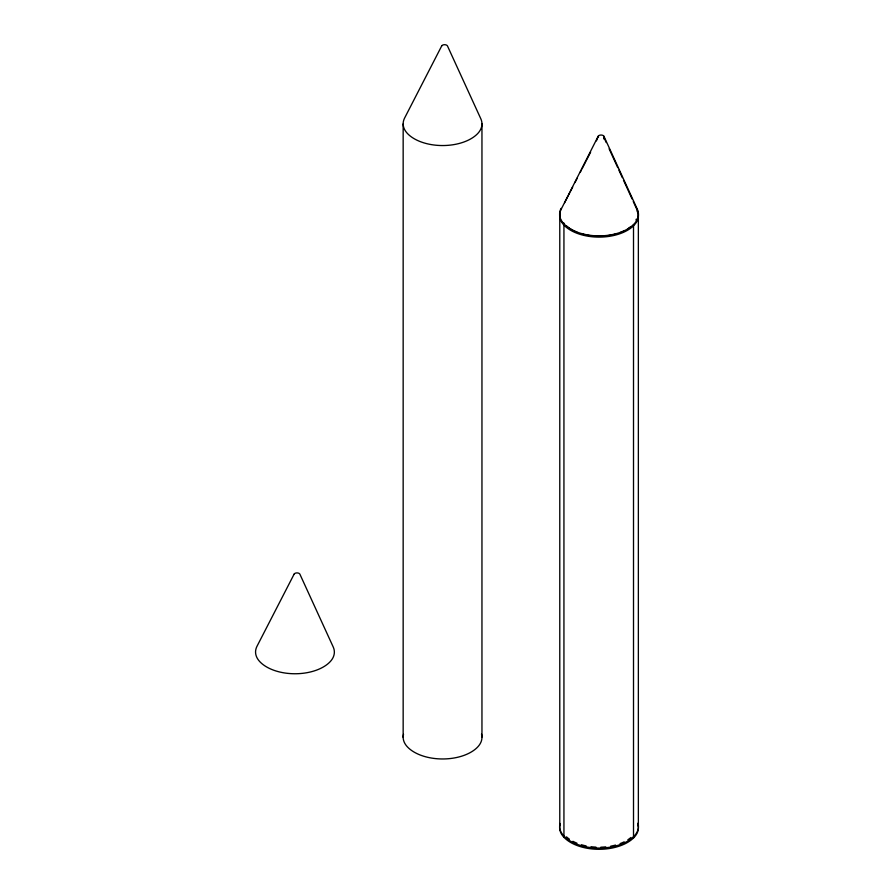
<?xml version="1.0" encoding="UTF-8"?>
<svg xmlns="http://www.w3.org/2000/svg" width="894" height="894" viewBox="0 0 894 894"><rect width="100%" height="100%" fill="white"/><g stroke="black" fill="none" stroke-linecap="round" stroke-linejoin="round"><path stroke-width="1.34" d="M559.778 212.258L559.778 825.676M596.432 140.883L598.175 136.279A3.006 1.732 0 0 1 601.092 135.039A3.006 1.732 0 0 1 603.953 136.324L637.254 209.062L637.254 211.8M638.361 826.402L638.361 212.973M561.074 209.453L598.175 136.279M564.55 202.849L568.036 196.088M568.618 194.959L569.769 192.702M570.35 191.584L572.674 187.07M574.987 182.566L577.3 178.062M580.206 172.43L581.368 170.173M581.938 169.044L585.995 161.166M586.576 160.037L590.632 152.148M603.964 137.553L606.255 142.571M609.127 148.84L617.743 167.647M618.883 170.151L622.336 177.682M623.476 180.186L632.092 198.993M633.243 201.508L636.684 209.028M637.254 209.062A35.056 20.238 0 0 1 633.511 224.562L633.511 837.98A40.051 23.121 0 0 1 598.377 849.3A40.051 23.121 0 0 1 563.935 837.287A35.056 20.238 0 0 1 559.979 824.681M603.953 136.324L603.953 139.062M561.074 208.38A35.056 20.238 0 0 0 563.935 223.869L563.935 837.287M481.955 123.651L481.955 737.069M403.16 123.931L403.16 737.36M403.518 734.354A35.056 20.238 0 0 0 407.474 746.948A40.051 23.121 0 0 0 441.915 758.961A40.051 23.121 0 0 0 477.05 747.652A35.056 20.238 0 0 0 481.508 734.075M564.505 223.846A33.559 19.377 0 0 1 563.835 222.986M630.907 837.499A38.554 22.261 0 0 1 627.845 839.768M624.202 841.824A38.554 22.261 0 0 1 620.078 843.612M615.541 845.076A38.554 22.261 0 0 1 610.736 846.16M605.797 846.864A38.554 22.261 0 0 1 600.835 847.188M595.963 847.132A38.554 22.261 0 0 1 591.035 846.719M586.129 845.914A38.554 22.261 0 0 1 581.391 844.729M576.954 843.187A38.554 22.261 0 0 1 572.931 841.31M569.422 839.187A38.554 22.261 0 0 1 566.494 836.851M630.907 226.528A38.554 22.261 0 0 1 627.845 228.797M624.202 230.864A38.554 22.261 0 0 1 620.078 232.652M615.541 234.105A38.554 22.261 0 0 1 581.391 233.77M576.954 232.216A38.554 22.261 0 0 1 566.494 225.891M636.327 219.097A33.559 19.377 0 0 1 635.969 220.047M561.074 209.609A35.056 20.238 0 0 0 563.935 225.087A40.051 23.121 0 0 0 598.377 237.111A40.051 23.121 0 0 0 633.511 225.791A35.056 20.238 0 0 0 637.266 210.28M598.175 137.497A3.006 1.732 0 0 1 598.578 137.005M559.979 823.463A35.056 20.238 0 0 0 563.935 836.058A40.051 23.121 0 0 0 598.377 848.071A40.051 23.121 0 0 0 633.511 836.75A35.056 20.238 0 0 0 637.97 823.184M633.511 224.562A40.051 23.121 0 0 1 598.377 235.882A40.051 23.121 0 0 1 563.935 223.869M637.97 824.402A35.056 20.238 0 0 1 633.511 837.98M441.703 45.94L404.613 118.042A35.056 20.238 0 0 0 407.474 133.53A40.051 23.121 0 0 0 441.915 145.543A40.051 23.121 0 0 0 477.05 134.223A35.056 20.238 0 0 0 480.793 118.723L447.492 45.996A3.006 1.732 0 0 0 444.631 44.7A3.006 1.732 0 0 0 441.703 45.94M294.115 574.149L257.014 646.25A35.056 20.238 0 0 0 259.875 661.739A40.051 23.121 0 0 0 294.316 673.752A40.051 23.121 0 0 0 329.45 662.432A35.056 20.238 0 0 0 333.194 646.932L299.892 574.194A3.006 1.732 0 0 0 297.031 572.909A3.006 1.732 0 0 0 294.115 574.149"/></g></svg>
